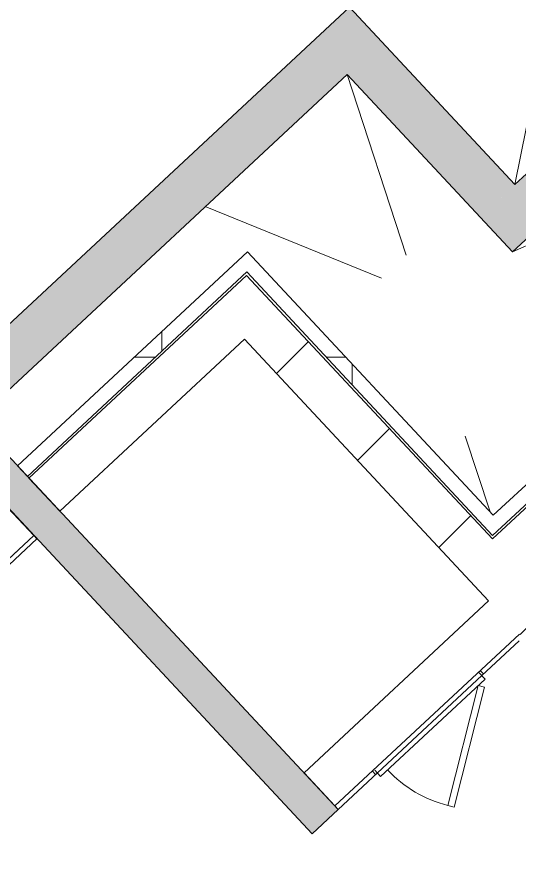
# Model space of a CAD drawing. Header units: millimetres. Extents: x -71377 to 516042, y -145869 to 441446.
# Drawn here: x 247761 to 249872, y 61064 to 64582 of the extents above; entities that cross this region are included whole.
import ezdxf

# ---------------------------------------------------------------- set-up
doc = ezdxf.new("R2010")
doc.units = ezdxf.units.MM
doc.header["$LTSCALE"] = 1000
doc.linetypes.add('_점선_S_', pattern=[1.6, 0.8, -0.8])
for name, color, linetype, lineweight in [('A-door-hdln', 8, 'Continuous', 5), ('A-ele-8', 8, 'Continuous', 5), ('A-fnsh', 5, 'Continuous', 5), ('A-hat', 251, 'Continuous', 5), ('A-insu', 251, 'Continuous', 5), ('A_bwall', 3, 'Continuous', 5), ('A_cwall', 2, 'Continuous', 5), ('A_fnsh', 5, 'Continuous', 5), ('AA_오픈', 8, '_점선_S_', 5)]:
    doc.layers.add(name, color=color, linetype=linetype, lineweight=lineweight)
pattern_1 = [(0, (165969.5, 243949.9), (0, 800), []), (90, (165969.5, 243949.9), (-800, 5e-14), [])]

# ---------------------------------------------------------------- blocks, each defined once
blk = doc.blocks.new('점검구_외여닫이_ - _A_ED_6x18-6786647-지반층 배치도')
at = {"layer": 'A-door-hdln'}
for p, q in [((-300, 10), (-300, 45.1)), ((300, 50), (300, 10)), ((300, 10), (-300, 10)), ((260, 10), (-176.9, -271.9)), ((275, -13.2), (260, 10)), ((-161.9, -295.2), (275, -13.2)), ((-176.9, -271.9), (-161.9, -295.2))]:
    blk.add_line(p, q, dxfattribs=at)
blk.add_arc((260, 10), 520, 180, 212.8323, dxfattribs=at)

msp = doc.modelspace()

# ---------------------------------------------------------------- hatches: boundary and pattern name
at = {"layer": 'A-hat'}
for points in [[(249707.9, 63739.3), (249854.1, 63875.7), (249158.5, 64621.7), (249012.2, 64485.3), (249580.7, 63875.7)], [(247565.2, 62862.5), (249148.6, 64339), (249012.2, 64485.3), (247428.8, 63008.8), (247546.2, 62883)], [(249844.3, 63593.1), (250367.2, 64080.7), (250230.8, 64227), (249707.9, 63739.3)], [(249001.7, 61146.1), (249111.4, 61248.4), (247587.2, 62883), (247565.2, 62862.5), (247428.8, 63008.8), (247341.1, 62926.9), (248906.3, 61248.4)]]:
    msp.add_hatch(color=256, dxfattribs=at).paths.add_polyline_path(points)
h = msp.add_hatch(dxfattribs=at)
h.set_pattern_fill('FP_13', color=256, scale=1000, style=0, pattern_type=2)
h.set_pattern_definition(pattern_1)
h.paths.add_polyline_path([(249804, 62441.2), (252038.3, 64524.7), (251997.4, 64568.6), (249763.1, 62485.1)])
h = msp.add_hatch(dxfattribs=at)
h.set_pattern_fill('FP_13', color=256, scale=1000, style=0, pattern_type=2)
h.set_pattern_definition(pattern_1)
h.paths.add_polyline_path([(249760.1, 62400.3), (249804, 62441.2), (248729.9, 63593.1), (248686, 63552.1), (248795.1, 63435.1)])
h = msp.add_hatch(dxfattribs=at)
h.set_pattern_fill('FP_13', color=256, scale=1000, style=0, pattern_type=2)
h.set_pattern_definition(pattern_1)
h.paths.add_polyline_path([(247805.4, 62648.9), (248726.9, 63508.3), (248686, 63552.1), (247764.5, 62692.8)])
h = msp.add_hatch(dxfattribs=at)
h.set_pattern_fill('FP_12', color=256, scale=1000, style=0, pattern_type=2)
h.set_pattern_definition([(45, (165969.5, 243949.9), (-353.5534, 353.5534), [])])
h.paths.add_polyline_path([(252055.4, 59645.6), (252194.4, 59775.2), (248856, 63355.2), (248717, 63225.6), (250407.4, 61412.9)])

# ---------------------------------------------------------------- linework, layer by layer
at = {"layer": 'A-ele-8'}
for p, q in [((249708.5, 61832.5), (249722.1, 61817.9)), ((249268.7, 61395), (249255, 61409.6))]:
    msp.add_line(p, q, dxfattribs=at)
at = {"layer": 'A-fnsh'}
for p, q in [((247845.7, 62385.7), (247191.2, 61775.3)), ((249872, 61957.7), (249714.8, 61811)), ((249276, 61401.8), (249111.4, 61248.4))]:
    msp.add_line(p, q, dxfattribs=at)
at = {"layer": 'A-insu'}
for p, q in [((251997.4, 64568.6), (249763.1, 62485.1)), ((249760.1, 62400.3), (252038.3, 64524.7)), ((248729.9, 63593.1), (247764.5, 62692.8)), ((249763.1, 62485.1), (248729.9, 63593.1)), ((247805.4, 62648.9), (248726.9, 63508.3)), ((248726.9, 63508.3), (249760.1, 62400.3)), ((247764.5, 62692.8), (247805.4, 62648.9))]:
    msp.add_line(p, q, dxfattribs=at)
at = {"layer": 'A_bwall'}
for p, q in [((252045.1, 64517.4), (249759.7, 62386.1)), ((248726.4, 63494.1), (247812.2, 62641.6)), ((249759.7, 62386.1), (248726.4, 63494.1)), ((247941.8, 62502.7), (248717, 63225.6)), ((248717, 63225.6), (249743.5, 62124.9)), ((247812.2, 62641.6), (247941.8, 62502.7)), ((247832.1, 62400.4), (247702.5, 62539.3)), ((247192.2, 61803.6), (247832.1, 62400.4)), ((249743.5, 62124.9), (248968.2, 61402)), ((249097.8, 61263), (249873, 61985.9)), ((248968.2, 61402), (249097.8, 61263))]:
    msp.add_line(p, q, dxfattribs=at)
at = {"layer": 'A_cwall'}
for p, q in [((249158.5, 64621.7), (247575.1, 63145.2)), ((249854.1, 63875.7), (249158.5, 64621.7)), ((247587.2, 62883), (249148.6, 64339)), ((249148.6, 64339), (249844.3, 63593.1)), ((250230.8, 64227), (249854.1, 63875.7)), ((249844.3, 63593.1), (250367.2, 64080.7)), ((247341.1, 62926.9), (249001.7, 61146.1)), ((249111.4, 61248.4), (247587.2, 62883)), ((249001.7, 61146.1), (249111.4, 61248.4))]:
    msp.add_line(p, q, dxfattribs=at)
at = {"layer": 'A_fnsh'}
for p, q in [((247191.2, 61775.3), (247845.7, 62385.7)), ((247845.7, 62385.7), (247832.1, 62400.4)), ((249276, 61401.8), (249714.8, 61811)), ((249097.8, 61263), (249111.4, 61248.4))]:
    msp.add_line(p, q, dxfattribs=at)
at = {"layer": 'AA_오픈'}
for p, q in [((250270.3, 65966.1), (249854.1, 63875.7)), ((251932.6, 64535.4), (249844.2, 63593.1)), ((249148.6, 64339), (249749.5, 62499.7)), ((248552.6, 63783.2), (250345.5, 63055.5))]:
    msp.add_line(p, q, dxfattribs=at)

# ---------------------------------------------------------------- block references
at = {"layer": 'A-door-hdln', "rotation": 43.00000124847634}
msp.add_blockref('점검구_외여닫이_ - _A_ED_6x18-6786647-지반층 배치도', (249515.9, 61584.5), dxfattribs=at)

doc.saveas('drawing.dxf')
